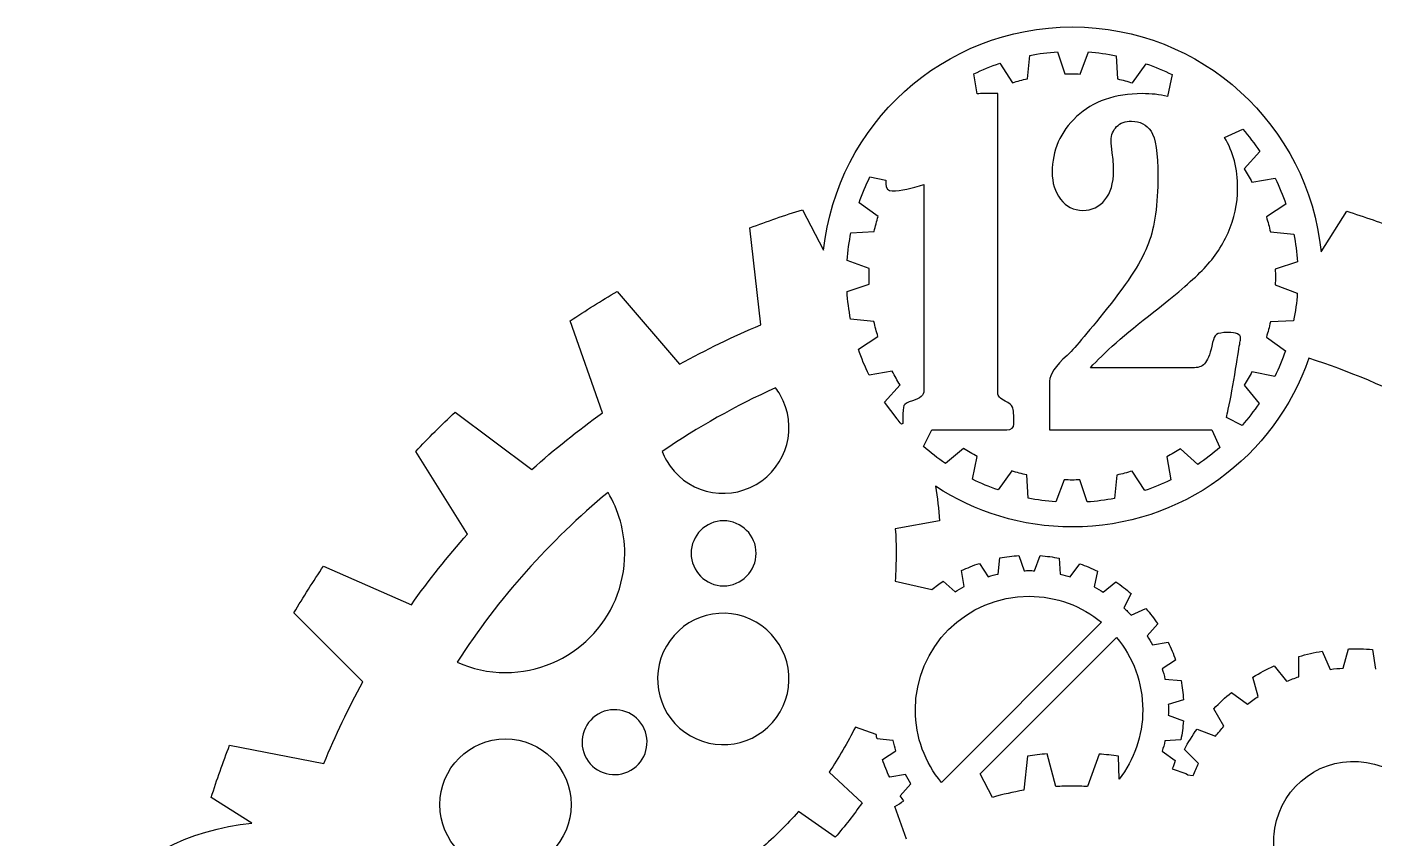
# Model space of a CAD drawing. Header units: millimetres. Extents: x -156 to 159, y -147 to 168.
# Drawn here: x -156.3 to 46.6, y 45.3 to 167.6 of the extents above; entities that cross this region are included whole.
import ezdxf

# ---------------------------------------------------------------- set-up
doc = ezdxf.new("R2010")
doc.units = ezdxf.units.MM

msp = doc.modelspace()

# ---------------------------------------------------------------- linework, layer by layer
at = {"color": 7, "linetype": 'Continuous'}
msp.add_circle((-84.23, 50.35), 9.9, dxfattribs=at)
for points, knots in [([(-36.3, 133.92), (-34.29, 152.84), (-18.28, 167.58), (1.17, 167.58), (20.7, 167.58), (36.76, 152.71), (38.66, 133.68)], [0, 0, 0, 0, 0.333333, 0.333333, 0.333333, 1, 1, 1, 1]), ([(0.05, 160.49), (0.42, 160.5), (0.79, 160.51), (1.17, 160.51), (1.57, 160.51), (1.96, 160.5), (2.36, 160.48)], [0, 0, 0, 0, 0.5, 0.5, 0.5, 1, 1, 1, 1]), ([(15.52, 157.11), (14.32, 157.38), (13.06, 157.52), (11.71, 157.52), (7.59, 157.52), (4.29, 156.37), (1.83, 154.07), (-0.63, 151.77), (-1.86, 148.97), (-1.86, 145.68), (-1.86, 144.1), (-1.44, 142.75), (-0.6, 141.62), (0.23, 140.5), (1.36, 139.93), (2.78, 139.93), (4.12, 139.93), (5.22, 140.46), (6.09, 141.5), (6.96, 142.53), (7.39, 144.01), (7.39, 145.9), (7.39, 146.78), (7.33, 147.68), (7.2, 148.62), (7.1, 149.32), (7.04, 149.93), (7.04, 150.43), (7.04, 151.31), (7.32, 152.01), (7.86, 152.55), (8.41, 153.1), (9.15, 153.36), (10.11, 153.36), (11.39, 153.36), (12.37, 152.86), (13.04, 151.85), (13.73, 150.84), (14.07, 148.58), (14.07, 145.05), (14.07, 140.84), (13.6, 137.48), (12.66, 134.96), (11.72, 132.44), (9.65, 129.19), (6.48, 125.21), (3.29, 121.23), (1.26, 118.85), (0.39, 118.05), (-1.37, 116.49), (-2.24, 115.2), (-2.24, 114.18)], [0, 0, 0, 0, 0.058824, 0.058824, 0.058824, 0.117647, 0.117647, 0.117647, 0.176471, 0.176471, 0.176471, 0.235294, 0.235294, 0.235294, 0.294118, 0.294118, 0.294118, 0.352941, 0.352941, 0.352941, 0.411765, 0.411765, 0.411765, 0.470588, 0.470588, 0.470588, 0.529412, 0.529412, 0.529412, 0.588235, 0.588235, 0.588235, 0.647059, 0.647059, 0.647059, 0.705882, 0.705882, 0.705882, 0.764706, 0.764706, 0.764706, 0.823529, 0.823529, 0.823529, 0.882353, 0.882353, 0.882353, 0.941176, 0.941176, 0.941176, 1, 1, 1, 1]), ([(3.9, 116.21), (5.89, 118.41), (9.08, 121.22), (13.46, 124.62), (16.65, 127.12), (19.08, 129.2), (20.73, 130.86), (22.38, 132.51), (23.69, 134.41), (24.65, 136.55), (25.61, 138.69), (26.09, 140.92), (26.09, 143.26), (26.09, 146.19), (25.43, 148.75), (24.12, 150.92)], [0, 0, 0, 0, 0.166667, 0.166667, 0.166667, 0.333333, 0.333333, 0.333333, 0.5, 0.5, 0.5, 0.666667, 0.666667, 0.666667, 1, 1, 1, 1]), ([(-26.93, 143.93), (-26.93, 143.23), (-26.61, 142.88), (-25.96, 142.88), (-24.65, 142.88), (-23.05, 143.2), (-21.17, 143.83)], [0, 0, 0, 0, 0.5, 0.5, 0.5, 1, 1, 1, 1]), ([(-29.43, 128.81), (-29.44, 129.17), (-29.45, 129.53), (-29.45, 129.89), (-29.45, 130.31), (-29.44, 130.73), (-29.42, 131.14)], [0, 0, 0, 0, 0.5, 0.5, 0.5, 1, 1, 1, 1]), ([(31.76, 131.05), (31.77, 130.67), (31.78, 130.28), (31.78, 129.89), (31.78, 129.5), (31.77, 129.11), (31.76, 128.72)], [0, 0, 0, 0, 0.5, 0.5, 0.5, 1, 1, 1, 1]), ([(24.4, 108.69), (24.48, 109.05), (24.58, 109.47), (24.68, 109.95), (25.05, 111.66), (25.42, 113.68), (25.79, 115.98), (26.12, 118.11), (26.34, 119.46), (26.44, 120.01), (26.51, 120.27), (26.54, 120.48), (26.54, 120.67), (26.54, 121.24), (25.9, 121.51), (24.61, 121.51), (23.75, 121.51), (23.18, 121.42), (22.9, 121.22), (22.64, 121.01), (22.45, 120.62), (22.32, 120.01), (22.03, 118.54), (21.68, 117.54), (21.27, 117), (20.86, 116.47), (20.3, 116.21), (19.59, 116.21)], [0, 0, 0, 0, 0.111111, 0.111111, 0.111111, 0.222222, 0.222222, 0.222222, 0.333333, 0.333333, 0.333333, 0.444444, 0.444444, 0.444444, 0.555556, 0.555556, 0.555556, 0.666667, 0.666667, 0.666667, 0.777778, 0.777778, 0.777778, 0.888889, 0.888889, 0.888889, 1, 1, 1, 1]), ([(70.26, 100.08), (60.3, 107.71), (49.02, 113.7), (36.81, 117.64), (31.73, 102.85), (17.69, 92.21), (1.17, 92.21), (-6.43, 92.21), (-13.5, 94.46), (-19.42, 98.33), (-19.15, 96.61), (-18.95, 94.87), (-18.82, 93.11)], [0, 0, 0, 0, 0.25, 0.25, 0.25, 0.5, 0.5, 0.5, 0.75, 0.75, 0.75, 1, 1, 1, 1]), ([(-43.54, 113.18), (-43.29, 112.85), (-43.06, 112.5), (-42.84, 112.13), (-40.11, 107.39), (-41.73, 101.34), (-46.47, 98.6), (-51.2, 95.87), (-57.26, 97.49), (-59.99, 102.23), (-60.24, 102.66), (-60.46, 103.11), (-60.63, 103.56), (-55.26, 107.24), (-49.54, 110.47), (-43.54, 113.18)], [0, 0, 0, 0, 0.166667, 0.166667, 0.166667, 0.333333, 0.333333, 0.333333, 0.5, 0.5, 0.5, 0.666667, 0.666667, 0.666667, 1, 1, 1, 1]), ([(-21.17, 112.74), (-21.17, 112.08), (-21.75, 111.57), (-22.91, 111.22), (-23.66, 110.98), (-24.08, 110.75), (-24.2, 110.49), (-24.32, 110.24), (-24.37, 109.59), (-24.37, 108.54), (-24.37, 108.25), (-24.36, 107.99), (-24.34, 107.79)], [0, 0, 0, 0, 0.2, 0.2, 0.2, 0.4, 0.4, 0.4, 0.6, 0.6, 0.6, 1, 1, 1, 1]), ([(-8.71, 106.87), (-7.98, 106.87), (-7.61, 107.14), (-7.61, 107.69), (-7.61, 109.07), (-7.68, 109.93), (-7.82, 110.26), (-7.96, 110.58), (-8.34, 110.89), (-8.96, 111.18), (-9.68, 111.54), (-10.05, 111.94), (-10.05, 112.4)], [0, 0, 0, 0, 0.25, 0.25, 0.25, 0.5, 0.5, 0.5, 0.75, 0.75, 0.75, 1, 1, 1, 1]), ([(2.3, 99.3), (1.93, 99.29), (1.55, 99.28), (1.17, 99.28), (0.76, 99.28), (0.35, 99.29), (-0.06, 99.3)], [0, 0, 0, 0, 0.5, 0.5, 0.5, 1, 1, 1, 1]), ([(-68.78, 97.42), (-67.18, 94.73), (-66.26, 91.59), (-66.26, 88.23), (-66.26, 78.31), (-74.3, 70.26), (-84.23, 70.26), (-86.82, 70.26), (-89.29, 70.82), (-91.52, 71.81), (-85.29, 81.47), (-77.6, 90.11), (-68.78, 97.42)], [0, 0, 0, 0, 0.2, 0.2, 0.2, 0.4, 0.4, 0.4, 0.6, 0.6, 0.6, 1, 1, 1, 1]), ([(-56.26, 88.23), (-56.26, 90.94), (-54.06, 93.13), (-51.36, 93.13), (-48.65, 93.13), (-46.46, 90.94), (-46.46, 88.23), (-46.46, 85.53), (-48.65, 83.33), (-51.36, 83.33), (-54.06, 83.33), (-56.26, 85.53), (-56.26, 88.23)], [0, 0, 0, 0, 0.2, 0.2, 0.2, 0.4, 0.4, 0.4, 0.6, 0.6, 0.6, 1, 1, 1, 1]), ([(-25.49, 91.91), (-25.41, 90.7), (-25.37, 89.47), (-25.37, 88.23), (-25.37, 86.82), (-25.42, 85.43), (-25.52, 84.04)], [0, 0, 0, 0, 0.5, 0.5, 0.5, 1, 1, 1, 1]), ([(-6.1, 85.61), (-5.85, 85.62), (-5.6, 85.62), (-5.34, 85.62), (-5.07, 85.62), (-4.79, 85.62), (-4.52, 85.61)], [0, 0, 0, 0, 0.5, 0.5, 0.5, 1, 1, 1, 1]), ([(-18.54, 53.7), (-21, 56.67), (-22.47, 60.47), (-22.47, 64.63), (-22.47, 74.09), (-14.8, 81.76), (-5.34, 81.76), (-1.19, 81.76), (2.61, 80.28), (5.58, 77.83)], [0, 0, 0, 0, 0.25, 0.25, 0.25, 0.5, 0.5, 0.5, 1, 1, 1, 1]), ([(-59.99, 74.24), (-57.26, 78.98), (-51.2, 80.6), (-46.47, 77.87), (-41.73, 75.13), (-40.11, 69.08), (-42.84, 64.34), (-45.58, 59.61), (-51.63, 57.98), (-56.37, 60.72), (-61.1, 63.45), (-62.72, 69.51), (-59.99, 74.24)], [0, 0, 0, 0, 0.2, 0.2, 0.2, 0.4, 0.4, 0.4, 0.6, 0.6, 0.6, 1, 1, 1, 1]), ([(7.86, 75.55), (10.31, 72.58), (11.79, 68.78), (11.79, 64.63), (11.79, 60.7), (10.47, 57.09), (8.26, 54.2)], [0, 0, 0, 0, 0.5, 0.5, 0.5, 1, 1, 1, 1]), ([(-70.24, 64.01), (-67.9, 65.36), (-64.9, 64.56), (-63.55, 62.22), (-62.2, 59.88), (-63, 56.88), (-65.34, 55.53), (-67.68, 54.17), (-70.68, 54.98), (-72.03, 57.32), (-73.39, 59.66), (-72.58, 62.66), (-70.24, 64.01)], [0, 0, 0, 0, 0.2, 0.2, 0.2, 0.4, 0.4, 0.4, 0.6, 0.6, 0.6, 1, 1, 1, 1]), ([(15.64, 65.42), (15.65, 65.16), (15.66, 64.89), (15.66, 64.63), (15.66, 64.36), (15.65, 64.09), (15.64, 63.82)], [0, 0, 0, 0, 0.5, 0.5, 0.5, 1, 1, 1, 1]), ([(16.7, 56.99), (16.55, 56.57), (16.4, 56.16), (16.23, 55.74), (17.01, 55.49), (17.79, 55.21), (18.55, 54.91)], [0, 0, 0, 0, 0.5, 0.5, 0.5, 1, 1, 1, 1]), ([(31.61, 43.39), (31.48, 44.49), (31.5, 45.63), (31.69, 46.78), (32.76, 53.34), (38.95, 57.8), (45.52, 56.72)], [0, 0, 0, 0, 0.333333, 0.333333, 0.333333, 1, 1, 1, 1]), ([(45.52, 56.72), (52.08, 55.65), (56.53, 49.46), (55.46, 42.89), (54.39, 36.33), (48.2, 31.88), (41.63, 32.95), (41.5, 32.97), (41.36, 33), (41.23, 33.02)], [0, 0, 0, 0, 0.333333, 0.333333, 0.333333, 0.666667, 0.666667, 0.666667, 1, 1, 1, 1]), ([(3.49, 53.08), (2.72, 53.12), (1.94, 53.14), (1.17, 53.14), (0.33, 53.14), (-0.49, 53.12), (-1.32, 53.07)], [0, 0, 0, 0, 0.5, 0.5, 0.5, 1, 1, 1, 1]), ([(-25.55, 50.05), (-25.11, 50.35), (-24.66, 50.64), (-24.21, 50.92), (-24.39, 51.17), (-24.57, 51.43), (-24.74, 51.68)], [0, 0, 0, 0, 0.5, 0.5, 0.5, 1, 1, 1, 1]), ([(-122.68, -27.39), (-141.6, -25.38), (-156.33, -9.37), (-156.33, 10.08), (-156.33, 29.61), (-141.47, 45.67), (-122.44, 47.57)], [0, 0, 0, 0, 0.5, 0.5, 0.5, 1, 1, 1, 1])]:
    msp.add_open_spline(points, degree=3, knots=knots, dxfattribs=at)
for points in [[(-5.59, 159.76), (-5.59, 159.76), (-5.24, 163.29), (-5.24, 163.29)], [(-5.24, 163.29), (-3.87, 163.55), (-2.47, 163.73), (-1.04, 163.82)], [(-1.04, 163.82), (-1.04, 163.82), (0.05, 160.49), (0.05, 160.49)], [(2.36, 160.48), (2.36, 160.48), (3.61, 163.81), (3.61, 163.81)], [(3.61, 163.81), (5.03, 163.7), (6.43, 163.52), (7.8, 163.24)], [(7.8, 163.24), (7.8, 163.24), (8, 159.74), (8, 159.74)], [(-13.66, 160.5), (-12.39, 161.11), (-11.09, 161.65), (-9.75, 162.1)], [(-13.16, 157.5), (-13.16, 157.5), (-13.66, 160.5), (-13.66, 160.5)], [(-9.75, 162.1), (-9.75, 162.1), (-7.82, 159.17), (-7.82, 159.17)], [(10.24, 159.14), (10.24, 159.14), (12.3, 162.03), (12.3, 162.03)], [(12.3, 162.03), (13.64, 161.56), (14.94, 161.02), (16.2, 160.4)], [(16.2, 160.4), (16.2, 160.4), (15.52, 157.11), (15.52, 157.11)], [(-7.82, 159.17), (-7.09, 159.39), (-6.34, 159.59), (-5.59, 159.76)], [(8, 159.74), (8.76, 159.57), (9.5, 159.37), (10.24, 159.14)], [(-12.64, 157.52), (-12.83, 157.52), (-13, 157.51), (-13.16, 157.5)], [(-10.05, 157.52), (-10.05, 157.52), (-12.64, 157.52), (-12.64, 157.52)], [(-10.05, 112.4), (-10.05, 112.4), (-10.05, 157.52), (-10.05, 157.52)], [(24.12, 150.92), (24.12, 150.92), (26.86, 152.16), (26.86, 152.16)], [(26.86, 152.16), (27.78, 151.1), (28.64, 149.98), (29.42, 148.81)], [(29.42, 148.81), (29.42, 148.81), (27.09, 146.19), (27.09, 146.19)], [(27.09, 146.19), (27.5, 145.53), (27.89, 144.86), (28.25, 144.18)], [(-30.95, 141.08), (-30.48, 142.41), (-29.94, 143.71), (-29.32, 144.97)], [(-29.32, 144.97), (-29.32, 144.97), (-26.93, 144.47), (-26.93, 144.47)], [(-26.93, 144.47), (-26.93, 144.47), (-26.93, 143.93), (-26.93, 143.93)], [(28.25, 144.18), (28.25, 144.18), (31.75, 144.76), (31.75, 144.76)], [(31.75, 144.76), (32.37, 143.5), (32.9, 142.2), (33.36, 140.86)], [(-21.17, 143.83), (-21.17, 143.83), (-21.17, 112.74), (-21.17, 112.74)], [(-28.07, 139.02), (-28.07, 139.02), (-30.95, 141.08), (-30.95, 141.08)], [(33.36, 140.86), (33.36, 140.86), (30.42, 138.93), (30.42, 138.93)], [(-47.39, 137.29), (-44.8, 138.28), (-42.17, 139.2), (-39.5, 140.03)], [(-39.5, 140.03), (-39.5, 140.03), (-36.3, 133.92), (-36.3, 133.92)], [(-28.68, 136.76), (-28.5, 137.52), (-28.3, 138.28), (-28.07, 139.02)], [(30.42, 138.93), (30.65, 138.19), (30.85, 137.44), (31.03, 136.68)], [(38.66, 133.68), (38.66, 133.68), (42.52, 139.81), (42.52, 139.81)], [(42.52, 139.81), (45.18, 138.96), (47.81, 138.04), (50.4, 137.03)], [(-45.75, 122.67), (-45.75, 122.67), (-47.39, 137.29), (-47.39, 137.29)], [(-32.74, 132.39), (-32.64, 133.81), (-32.45, 135.2), (-32.18, 136.56)], [(-32.18, 136.56), (-32.18, 136.56), (-28.68, 136.76), (-28.68, 136.76)], [(31.03, 136.68), (31.03, 136.68), (34.55, 136.33), (34.55, 136.33)], [(34.55, 136.33), (34.82, 134.97), (35, 133.57), (35.09, 132.15)], [(-29.42, 131.14), (-29.42, 131.14), (-32.74, 132.39), (-32.74, 132.39)], [(35.09, 132.15), (35.09, 132.15), (31.76, 131.05), (31.76, 131.05)], [(-32.76, 127.71), (-32.76, 127.71), (-29.43, 128.81), (-29.43, 128.81)], [(31.76, 128.72), (31.76, 128.72), (35.08, 127.47), (35.08, 127.47)], [(-74.48, 123.27), (-72.16, 124.82), (-69.8, 126.3), (-67.39, 127.71)], [(-67.39, 127.71), (-67.39, 127.71), (-58, 116.73), (-58, 116.73)], [(-32.24, 123.53), (-32.5, 124.89), (-32.67, 126.29), (-32.76, 127.71)], [(35.08, 127.47), (34.98, 126.05), (34.8, 124.66), (34.53, 123.3)], [(-69.62, 109.39), (-69.62, 109.39), (-74.48, 123.27), (-74.48, 123.27)], [(-58, 116.73), (-54.05, 118.93), (-49.96, 120.91), (-45.75, 122.67)], [(-28.71, 123.18), (-28.71, 123.18), (-32.24, 123.53), (-32.24, 123.53)], [(-28.11, 120.91), (-28.34, 121.66), (-28.54, 122.42), (-28.71, 123.18)], [(31.02, 123.1), (30.85, 122.33), (30.65, 121.58), (30.42, 120.83)], [(34.53, 123.3), (34.53, 123.3), (31.02, 123.1), (31.02, 123.1)], [(-31.05, 118.99), (-31.05, 118.99), (-28.11, 120.91), (-28.11, 120.91)], [(30.42, 120.83), (30.42, 120.83), (33.3, 118.77), (33.3, 118.77)], [(-29.45, 115.1), (-30.06, 116.36), (-30.6, 117.65), (-31.05, 118.99)], [(33.3, 118.77), (32.84, 117.43), (32.3, 116.14), (31.68, 114.89)], [(19.59, 116.21), (19.59, 116.21), (3.9, 116.21), (3.9, 116.21)], [(-25.95, 115.68), (-25.95, 115.68), (-29.45, 115.1), (-29.45, 115.1)], [(-24.78, 113.64), (-25.2, 114.3), (-25.59, 114.98), (-25.95, 115.68)], [(-2.24, 114.18), (-2.24, 114.18), (-2.24, 106.87), (-2.24, 106.87)], [(28.25, 115.6), (27.88, 114.91), (27.49, 114.23), (27.07, 113.57)], [(31.68, 114.89), (31.68, 114.89), (28.25, 115.6), (28.25, 115.6)], [(-27.12, 111.02), (-27.12, 111.02), (-24.78, 113.64), (-24.78, 113.64)], [(27.07, 113.57), (27.07, 113.57), (29.32, 110.83), (29.32, 110.83)], [(-25.21, 108.51), (-25.21, 108.51), (-27.12, 111.02), (-27.12, 111.02)], [(29.32, 110.83), (28.53, 109.67), (27.67, 108.55), (26.75, 107.5)], [(-97.76, 103.59), (-95.85, 105.62), (-93.86, 107.59), (-91.83, 109.49)], [(-91.83, 109.49), (-91.83, 109.49), (-80.24, 100.88), (-80.24, 100.88)], [(-80.24, 100.88), (-76.86, 103.9), (-73.32, 106.75), (-69.62, 109.39)], [(-25.25, 108.49), (-25.25, 108.49), (-25.21, 108.51), (-25.21, 108.51)], [(-24.57, 107.68), (-24.8, 107.95), (-25.03, 108.22), (-25.25, 108.49)], [(-24.34, 107.79), (-24.34, 107.79), (-24.57, 107.68), (-24.57, 107.68)], [(26.75, 107.5), (26.75, 107.5), (24.4, 108.69), (24.4, 108.69)], [(-21.26, 104.34), (-21.26, 104.34), (-19.99, 106.87), (-19.99, 106.87)], [(-19.99, 106.87), (-19.99, 106.87), (-8.71, 106.87), (-8.71, 106.87)], [(-2.24, 106.87), (-2.24, 106.87), (22.2, 106.87), (22.2, 106.87)], [(22.2, 106.87), (22.2, 106.87), (23.42, 104.19), (23.42, 104.19)], [(-89.94, 91.13), (-89.94, 91.13), (-97.76, 103.59), (-97.76, 103.59)], [(-17.94, 101.77), (-19.1, 102.56), (-20.21, 103.42), (-21.26, 104.34)], [(-15.2, 104.02), (-15.2, 104.02), (-17.94, 101.77), (-17.94, 101.77)], [(-13.16, 102.83), (-13.86, 103.2), (-14.54, 103.6), (-15.2, 104.02)], [(17.46, 103.97), (16.8, 103.55), (16.12, 103.16), (15.42, 102.79)], [(20.08, 101.64), (20.08, 101.64), (17.46, 103.97), (17.46, 103.97)], [(23.42, 104.19), (22.36, 103.27), (21.25, 102.42), (20.08, 101.64)], [(-13.88, 99.4), (-13.88, 99.4), (-13.16, 102.83), (-13.16, 102.83)], [(15.42, 102.79), (15.42, 102.79), (16, 99.29), (16, 99.29)], [(-7.95, 100.66), (-7.95, 100.66), (-10.01, 97.78), (-10.01, 97.78)], [(-5.66, 100.04), (-6.44, 100.22), (-7.2, 100.42), (-7.95, 100.66)], [(-5.47, 96.54), (-5.47, 96.54), (-5.66, 100.04), (-5.66, 100.04)], [(7.91, 100.02), (7.91, 100.02), (7.56, 96.5), (7.56, 96.5)], [(10.2, 100.63), (9.45, 100.4), (8.68, 100.2), (7.91, 100.02)], [(12.12, 97.7), (12.12, 97.7), (10.2, 100.63), (10.2, 100.63)], [(-10.01, 97.78), (-11.34, 98.24), (-12.63, 98.78), (-13.88, 99.4)], [(-0.06, 99.3), (-0.06, 99.3), (-1.31, 95.98), (-1.31, 95.98)], [(3.4, 95.97), (3.4, 95.97), (2.3, 99.3), (2.3, 99.3)], [(16, 99.29), (14.75, 98.69), (13.45, 98.15), (12.12, 97.7)], [(-1.31, 95.98), (-2.72, 96.08), (-4.11, 96.27), (-5.47, 96.54)], [(7.56, 96.5), (6.2, 96.24), (4.81, 96.06), (3.4, 95.97)], [(-18.82, 93.11), (-18.82, 93.11), (-25.49, 91.91), (-25.49, 91.91)], [(-98.41, 80.49), (-95.79, 84.2), (-92.95, 87.75), (-89.94, 91.13)], [(-9.97, 85.11), (-9.97, 85.11), (-9.73, 87.53), (-9.73, 87.53)], [(-9.73, 87.53), (-8.79, 87.71), (-7.83, 87.83), (-6.86, 87.89)], [(-6.86, 87.89), (-6.86, 87.89), (-6.1, 85.61), (-6.1, 85.61)], [(-4.52, 85.61), (-4.52, 85.61), (-3.66, 87.88), (-3.66, 87.88)], [(-3.66, 87.88), (-2.69, 87.81), (-1.73, 87.68), (-0.79, 87.5)], [(-0.79, 87.5), (-0.79, 87.5), (-0.65, 85.1), (-0.65, 85.1)], [(-116.1, 79.25), (-114.68, 81.65), (-113.2, 84.01), (-111.64, 86.31)], [(-111.64, 86.31), (-111.64, 86.31), (-98.41, 80.49), (-98.41, 80.49)], [(-15.51, 85.62), (-14.64, 86.04), (-13.75, 86.4), (-12.82, 86.72)], [(-15.11, 83.22), (-15.11, 83.22), (-15.51, 85.62), (-15.51, 85.62)], [(-12.82, 86.72), (-12.82, 86.72), (-11.5, 84.7), (-11.5, 84.7)], [(0.88, 84.69), (0.88, 84.69), (2.3, 86.66), (2.3, 86.66)], [(2.3, 86.66), (3.22, 86.34), (4.11, 85.97), (4.97, 85.54)], [(4.97, 85.54), (4.97, 85.54), (4.48, 83.19), (4.48, 83.19)], [(-25.52, 84.04), (-25.52, 84.04), (-19.98, 82.77), (-19.98, 82.77)], [(-19.98, 82.77), (-19.43, 83.22), (-18.87, 83.63), (-18.28, 84.03)], [(-18.28, 84.03), (-18.28, 84.03), (-16.48, 82.42), (-16.48, 82.42)], [(-11.5, 84.7), (-11, 84.86), (-10.49, 84.99), (-9.97, 85.11)], [(-0.65, 85.1), (-0.13, 84.98), (0.38, 84.84), (0.88, 84.69)], [(5.85, 82.39), (5.85, 82.39), (7.73, 83.94), (7.73, 83.94)], [(7.73, 83.94), (8.54, 83.39), (9.3, 82.8), (10.03, 82.16)], [(-16.48, 82.42), (-16.04, 82.7), (-15.58, 82.97), (-15.11, 83.22)], [(4.48, 83.19), (4.95, 82.94), (5.41, 82.67), (5.85, 82.39)], [(10.03, 82.16), (10.03, 82.16), (8.94, 80.01), (8.94, 80.01)], [(-105.71, 68.85), (-105.71, 68.85), (-116.1, 79.25), (-116.1, 79.25)], [(8.94, 80.01), (9.33, 79.65), (9.7, 79.28), (10.06, 78.89)], [(10.06, 78.89), (10.06, 78.89), (12.28, 79.9), (12.28, 79.9)], [(12.28, 79.9), (12.91, 79.17), (13.5, 78.4), (14.04, 77.6)], [(5.58, 77.83), (5.58, 77.83), (-18.54, 53.7), (-18.54, 53.7)], [(14.04, 77.6), (14.04, 77.6), (12.44, 75.8), (12.44, 75.8)], [(-12.69, 55), (-12.69, 55), (7.86, 75.55), (7.86, 75.55)], [(12.44, 75.8), (12.72, 75.35), (12.99, 74.89), (13.24, 74.42)], [(13.24, 74.42), (13.24, 74.42), (15.64, 74.82), (15.64, 74.82)], [(15.64, 74.82), (16.06, 73.96), (16.43, 73.06), (16.74, 72.14)], [(35.31, 72.66), (36.45, 73.01), (37.63, 73.28), (38.82, 73.48)], [(38.82, 73.48), (38.82, 73.48), (40.04, 70.74), (40.04, 70.74)], [(42, 70.93), (42, 70.93), (42.78, 73.85), (42.78, 73.85)], [(42.78, 73.85), (43.97, 73.88), (45.18, 73.84), (46.39, 73.72)], [(46.39, 73.72), (46.39, 73.72), (46.85, 70.76), (46.85, 70.76)], [(16.74, 72.14), (16.74, 72.14), (14.73, 70.83), (14.73, 70.83)], [(28.39, 69.57), (29.42, 70.2), (30.48, 70.77), (31.58, 71.27)], [(31.58, 71.27), (31.58, 71.27), (33.46, 68.94), (33.46, 68.94)], [(35.31, 69.63), (35.31, 69.63), (35.31, 72.66), (35.31, 72.66)], [(14.73, 70.83), (14.88, 70.32), (15.02, 69.8), (15.14, 69.28)], [(15.14, 69.28), (15.14, 69.28), (17.56, 69.04), (17.56, 69.04)], [(17.56, 69.04), (17.74, 68.1), (17.86, 67.15), (17.93, 66.17)], [(29.18, 66.65), (29.18, 66.65), (28.39, 69.57), (28.39, 69.57)], [(33.46, 68.94), (34.07, 69.19), (34.68, 69.42), (35.31, 69.63)], [(40.04, 70.74), (40.69, 70.83), (41.34, 70.89), (42, 70.93)], [(-111.6, 56.57), (-109.86, 60.79), (-107.89, 64.88), (-105.71, 68.85)], [(22.51, 64.81), (23.34, 65.68), (24.22, 66.5), (25.15, 67.26)], [(25.15, 67.26), (25.15, 67.26), (27.58, 65.5), (27.58, 65.5)], [(17.93, 66.17), (17.93, 66.17), (15.64, 65.42), (15.64, 65.42)], [(27.58, 65.5), (28.1, 65.9), (28.63, 66.29), (29.18, 66.65)], [(15.64, 63.82), (15.64, 63.82), (17.92, 62.96), (17.92, 62.96)], [(17.92, 62.96), (17.85, 61.99), (17.72, 61.04), (17.54, 60.1)], [(24.03, 62.19), (24.03, 62.19), (22.51, 64.81), (22.51, 64.81)], [(-31.51, 62.05), (-32.68, 59.69), (-34.01, 57.41), (-35.47, 55.25)], [(-28.36, 60.92), (-28.36, 60.92), (-31.51, 62.05), (-31.51, 62.05)], [(-28.25, 60.26), (-28.29, 60.48), (-28.33, 60.7), (-28.36, 60.92)], [(18.06, 58.68), (18.64, 59.74), (19.28, 60.76), (19.97, 61.73)], [(19.97, 61.73), (19.97, 61.73), (22.77, 60.66), (22.77, 60.66)], [(22.77, 60.66), (23.17, 61.18), (23.59, 61.69), (24.03, 62.19)], [(-128.57, 51.43), (-127.72, 54.09), (-126.8, 56.72), (-125.79, 59.31)], [(-125.79, 59.31), (-125.79, 59.31), (-111.6, 56.57), (-111.6, 56.57)], [(-25.9, 60.03), (-25.9, 60.03), (-28.25, 60.26), (-28.25, 60.26)], [(-25.83, 60), (-25.83, 60), (-25.9, 60.03), (-25.9, 60.03)], [(-25.42, 58.47), (-25.57, 58.97), (-25.71, 59.48), (-25.83, 60)], [(15.14, 59.97), (15.02, 59.44), (14.88, 58.92), (14.72, 58.41)], [(17.54, 60.1), (17.54, 60.1), (15.14, 59.97), (15.14, 59.97)], [(-27.43, 57.15), (-27.43, 57.15), (-25.42, 58.47), (-25.42, 58.47)], [(-26.34, 54.48), (-26.76, 55.34), (-27.12, 56.23), (-27.43, 57.15)], [(-5.56, 57.68), (-5.56, 57.68), (-6.14, 52.52), (-6.14, 52.52)], [(-2.62, 58.01), (-3.61, 57.93), (-4.59, 57.82), (-5.56, 57.68)], [(-1.32, 53.07), (-1.32, 53.07), (-2.62, 58.01), (-2.62, 58.01)], [(5.2, 57.98), (5.2, 57.98), (3.49, 53.08), (3.49, 53.08)], [(8.14, 57.65), (7.17, 57.79), (6.19, 57.9), (5.2, 57.98)], [(8.26, 54.2), (8.26, 54.2), (8.14, 57.65), (8.14, 57.65)], [(14.72, 58.41), (14.72, 58.41), (16.7, 56.99), (16.7, 56.99)], [(20.2, 56.55), (20.2, 56.55), (18.06, 58.68), (18.06, 58.68)], [(-35.47, 55.25), (-35.47, 55.25), (-30.5, 50.62), (-30.5, 50.62)], [(-23.94, 54.88), (-23.94, 54.88), (-26.34, 54.48), (-26.34, 54.48)], [(-23.14, 53.48), (-23.42, 53.93), (-23.69, 54.4), (-23.94, 54.88)], [(-10.83, 51.45), (-10.83, 51.45), (-12.69, 55), (-12.69, 55)], [(18.55, 54.91), (18.55, 54.91), (18.53, 54.82), (18.53, 54.82)], [(18.53, 54.82), (18.53, 54.82), (19.38, 54.73), (19.38, 54.73)], [(19.38, 54.73), (19.63, 55.35), (19.91, 55.96), (20.2, 56.55)], [(-24.74, 51.68), (-24.74, 51.68), (-23.14, 53.48), (-23.14, 53.48)], [(-122.44, 47.57), (-122.44, 47.57), (-128.57, 51.43), (-128.57, 51.43)], [(-6.14, 52.52), (-7.73, 52.25), (-9.3, 51.89), (-10.83, 51.45)], [(-40.09, 49.3), (-41.83, 47.33), (-43.69, 45.48), (-45.68, 43.76)], [(-34.53, 45.44), (-34.53, 45.44), (-40.09, 49.3), (-40.09, 49.3)], [(-30.5, 50.62), (-31.76, 48.83), (-33.1, 47.1), (-34.53, 45.44)], [(-23.83, 45.15), (-23.83, 45.15), (-25.55, 50.05), (-25.55, 50.05)]]:
    msp.add_open_spline(points, degree=3, dxfattribs=at)

doc.saveas('drawing.dxf')
